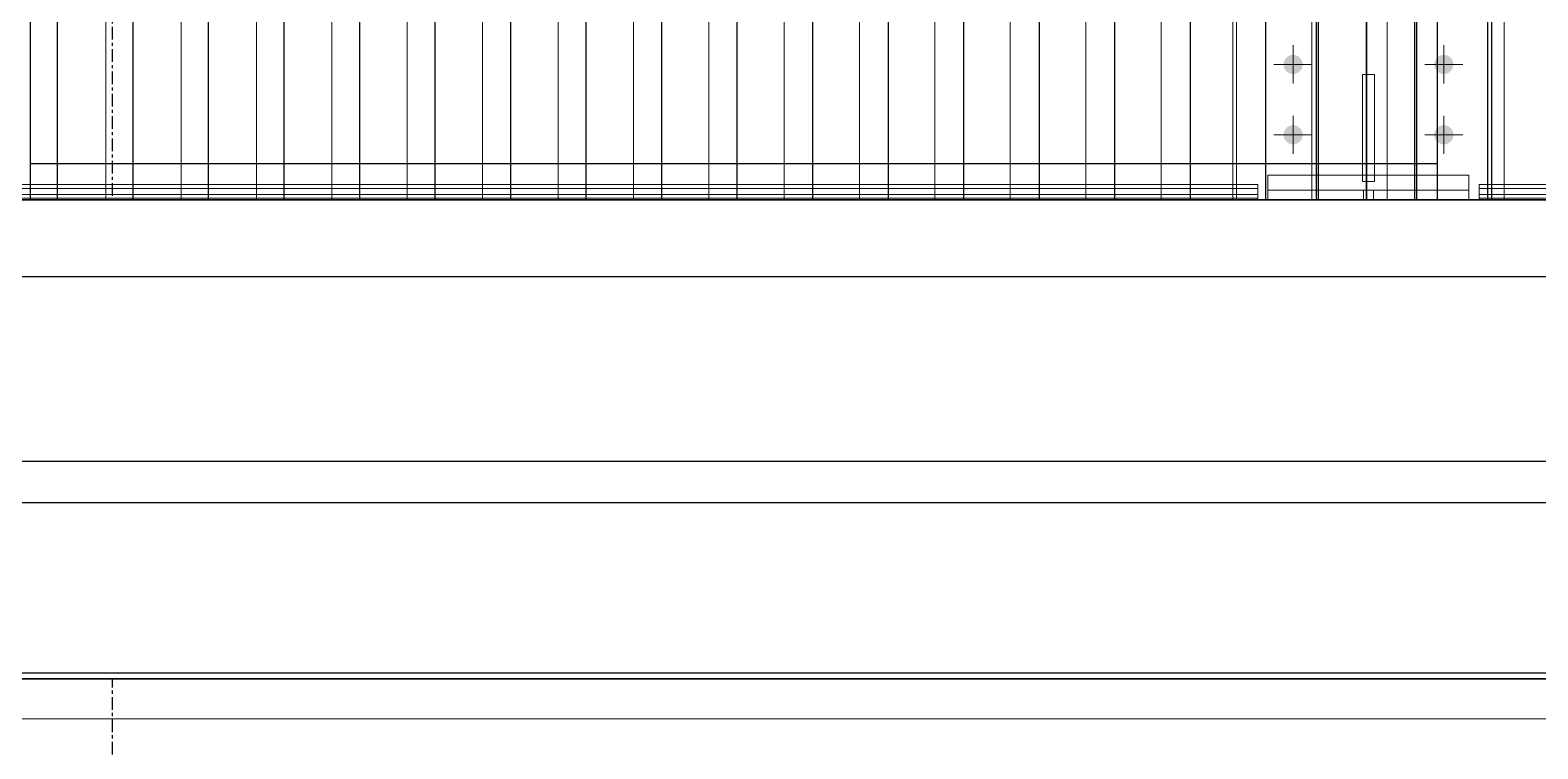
# Model space of a CAD drawing. Header units: millimetres. Extents: x 663313 to 1226001, y 1431724 to 1620898.
# Drawn here: x 804707 to 806207, y 1512975 to 1513690 of the extents above; entities that cross this region are included whole.
import ezdxf

# ---------------------------------------------------------------- set-up
doc = ezdxf.new("R2010")
doc.units = ezdxf.units.MM
doc.set_wipeout_variables(frame=1)
for name, pattern in [('Grid Line', [22.225, 12.7, -3.175, 3.175, -3.175]), ('XKITLINE00', [0]), ('XKITLINE02', [4, 2, -2])]:
    doc.linetypes.add(name, pattern=pattern)
doc.layers.add('000 - 0_HIDE_OBJ_FRAMING_DEF_SUB', color=7, linetype='Continuous', plot=False)
doc.layers.add('000 - CONCRETE_EX_BUILDING_MAIN_COLOR_1', color=7, linetype='Continuous')
doc.layers.add('A-canopy', color=7, linetype='Continuous')
doc.layers.add('A-GENM', color=7, linetype='Continuous', lineweight=9)
doc.layers.add('Part', color=7, linetype='Continuous', lineweight=0)

# ---------------------------------------------------------------- blocks, each defined once
blk = doc.blocks.new('cano')
at = {"layer": '000 - CONCRETE_EX_BUILDING_MAIN_COLOR_1'}
for points in [[(663608.9964, 1524720.7524), (663608.9966, 1524720.7534), (663608.9968, 1524720.7543), (663608.9971, 1524720.7551), (663608.9975, 1524720.756), (663608.998, 1524720.7568), (663608.9986, 1524720.7575), (663608.9992, 1524720.7582), (663608.9999, 1524720.7588), (663609.0006, 1524720.7594), (663609.0014, 1524720.7599), (663609.0023, 1524720.7603), (663609.0031, 1524720.7606), (663609.004, 1524720.7608), (663609.005, 1524720.761), (663609.0059, 1524720.761), (663609.0068, 1524720.761), (663609.0078, 1524720.7608), (663609.0087, 1524720.7606), (663609.0095, 1524720.7603), (663609.0104, 1524720.7599), (663609.0112, 1524720.7594), (663609.0119, 1524720.7588), (663609.0126, 1524720.7582), (663609.0132, 1524720.7575), (663609.0138, 1524720.7568), (663609.0143, 1524720.756), (663609.0147, 1524720.7551), (663609.015, 1524720.7543), (663609.0152, 1524720.7534), (663609.0154, 1524720.7524), (663609.0154, 1524720.7515), (663609.0154, 1524720.7506), (663609.0152, 1524720.7496), (663609.015, 1524720.7487), (663609.0147, 1524720.7479), (663609.0143, 1524720.747), (663609.0138, 1524720.7462), (663609.0132, 1524720.7455), (663609.0126, 1524720.7448), (663609.0119, 1524720.7442), (663609.0112, 1524720.7436), (663609.0104, 1524720.7431), (663609.0095, 1524720.7427), (663609.0087, 1524720.7424), (663609.0078, 1524720.7422), (663609.0068, 1524720.742), (663609.0059, 1524720.742), (663609.005, 1524720.742), (663609.004, 1524720.7422), (663609.0031, 1524720.7424), (663609.0023, 1524720.7427), (663609.0014, 1524720.7431), (663609.0006, 1524720.7436), (663608.9999, 1524720.7442), (663608.9992, 1524720.7448), (663608.9986, 1524720.7455), (663608.998, 1524720.7462), (663608.9975, 1524720.747), (663608.9971, 1524720.7479), (663608.9968, 1524720.7487), (663608.9966, 1524720.7496), (663608.9964, 1524720.7506), (663608.9964, 1524720.7515)], [(663609.1464, 1524720.7524), (663609.1466, 1524720.7534), (663609.1468, 1524720.7543), (663609.1471, 1524720.7551), (663609.1475, 1524720.756), (663609.148, 1524720.7568), (663609.1486, 1524720.7575), (663609.1492, 1524720.7582), (663609.1499, 1524720.7588), (663609.1506, 1524720.7594), (663609.1514, 1524720.7599), (663609.1523, 1524720.7603), (663609.1531, 1524720.7606), (663609.154, 1524720.7608), (663609.155, 1524720.761), (663609.1559, 1524720.761), (663609.1568, 1524720.761), (663609.1578, 1524720.7608), (663609.1587, 1524720.7606), (663609.1595, 1524720.7603), (663609.1604, 1524720.7599), (663609.1612, 1524720.7594), (663609.1619, 1524720.7588), (663609.1626, 1524720.7582), (663609.1632, 1524720.7575), (663609.1638, 1524720.7568), (663609.1643, 1524720.756), (663609.1647, 1524720.7551), (663609.165, 1524720.7543), (663609.1652, 1524720.7534), (663609.1654, 1524720.7524), (663609.1654, 1524720.7515), (663609.1654, 1524720.7506), (663609.1652, 1524720.7496), (663609.165, 1524720.7487), (663609.1647, 1524720.7479), (663609.1643, 1524720.747), (663609.1638, 1524720.7462), (663609.1632, 1524720.7455), (663609.1626, 1524720.7448), (663609.1619, 1524720.7442), (663609.1612, 1524720.7436), (663609.1604, 1524720.7431), (663609.1595, 1524720.7427), (663609.1587, 1524720.7424), (663609.1578, 1524720.7422), (663609.1568, 1524720.742), (663609.1559, 1524720.742), (663609.155, 1524720.742), (663609.154, 1524720.7422), (663609.1531, 1524720.7424), (663609.1523, 1524720.7427), (663609.1514, 1524720.7431), (663609.1506, 1524720.7436), (663609.1499, 1524720.7442), (663609.1492, 1524720.7448), (663609.1486, 1524720.7455), (663609.148, 1524720.7462), (663609.1475, 1524720.747), (663609.1471, 1524720.7479), (663609.1468, 1524720.7487), (663609.1466, 1524720.7496), (663609.1464, 1524720.7506), (663609.1464, 1524720.7515)], [(663608.9964, 1524720.6824), (663608.9966, 1524720.6834), (663608.9968, 1524720.6843), (663608.9971, 1524720.6851), (663608.9975, 1524720.686), (663608.998, 1524720.6868), (663608.9986, 1524720.6875), (663608.9992, 1524720.6882), (663608.9999, 1524720.6888), (663609.0006, 1524720.6894), (663609.0014, 1524720.6899), (663609.0023, 1524720.6903), (663609.0031, 1524720.6906), (663609.004, 1524720.6908), (663609.005, 1524720.691), (663609.0059, 1524720.691), (663609.0068, 1524720.691), (663609.0078, 1524720.6908), (663609.0087, 1524720.6906), (663609.0095, 1524720.6903), (663609.0104, 1524720.6899), (663609.0112, 1524720.6894), (663609.0119, 1524720.6888), (663609.0126, 1524720.6882), (663609.0132, 1524720.6875), (663609.0138, 1524720.6868), (663609.0143, 1524720.686), (663609.0147, 1524720.6851), (663609.015, 1524720.6843), (663609.0152, 1524720.6834), (663609.0154, 1524720.6824), (663609.0154, 1524720.6815), (663609.0154, 1524720.6806), (663609.0152, 1524720.6796), (663609.015, 1524720.6787), (663609.0147, 1524720.6779), (663609.0143, 1524720.677), (663609.0138, 1524720.6762), (663609.0132, 1524720.6755), (663609.0126, 1524720.6748), (663609.0119, 1524720.6742), (663609.0112, 1524720.6736), (663609.0104, 1524720.6731), (663609.0095, 1524720.6727), (663609.0087, 1524720.6724), (663609.0078, 1524720.6722), (663609.0068, 1524720.672), (663609.0059, 1524720.672), (663609.005, 1524720.672), (663609.004, 1524720.6722), (663609.0031, 1524720.6724), (663609.0023, 1524720.6727), (663609.0014, 1524720.6731), (663609.0006, 1524720.6736), (663608.9999, 1524720.6742), (663608.9992, 1524720.6748), (663608.9986, 1524720.6755), (663608.998, 1524720.6762), (663608.9975, 1524720.677), (663608.9971, 1524720.6779), (663608.9968, 1524720.6787), (663608.9966, 1524720.6796), (663608.9964, 1524720.6806), (663608.9964, 1524720.6815)], [(663609.1464, 1524720.6824), (663609.1466, 1524720.6834), (663609.1468, 1524720.6843), (663609.1471, 1524720.6851), (663609.1475, 1524720.686), (663609.148, 1524720.6868), (663609.1486, 1524720.6875), (663609.1492, 1524720.6882), (663609.1499, 1524720.6888), (663609.1506, 1524720.6894), (663609.1514, 1524720.6899), (663609.1523, 1524720.6903), (663609.1531, 1524720.6906), (663609.154, 1524720.6908), (663609.155, 1524720.691), (663609.1559, 1524720.691), (663609.1568, 1524720.691), (663609.1578, 1524720.6908), (663609.1587, 1524720.6906), (663609.1595, 1524720.6903), (663609.1604, 1524720.6899), (663609.1612, 1524720.6894), (663609.1619, 1524720.6888), (663609.1626, 1524720.6882), (663609.1632, 1524720.6875), (663609.1638, 1524720.6868), (663609.1643, 1524720.686), (663609.1647, 1524720.6851), (663609.165, 1524720.6843), (663609.1652, 1524720.6834), (663609.1654, 1524720.6824), (663609.1654, 1524720.6815), (663609.1654, 1524720.6806), (663609.1652, 1524720.6796), (663609.165, 1524720.6787), (663609.1647, 1524720.6779), (663609.1643, 1524720.677), (663609.1638, 1524720.6762), (663609.1632, 1524720.6755), (663609.1626, 1524720.6748), (663609.1619, 1524720.6742), (663609.1612, 1524720.6736), (663609.1604, 1524720.6731), (663609.1595, 1524720.6727), (663609.1587, 1524720.6724), (663609.1578, 1524720.6722), (663609.1568, 1524720.672), (663609.1559, 1524720.672), (663609.155, 1524720.672), (663609.154, 1524720.6722), (663609.1531, 1524720.6724), (663609.1523, 1524720.6727), (663609.1514, 1524720.6731), (663609.1506, 1524720.6736), (663609.1499, 1524720.6742), (663609.1492, 1524720.6748), (663609.1486, 1524720.6755), (663609.148, 1524720.6762), (663609.1475, 1524720.677), (663609.1471, 1524720.6779), (663609.1468, 1524720.6787), (663609.1466, 1524720.6796), (663609.1464, 1524720.6806), (663609.1464, 1524720.6815)], [(663609.0316, 1524720.5752), (663609.0324, 1524720.5751), (663609.0331, 1524720.5749), (663609.0338, 1524720.5747), (663609.0344, 1524720.5744), (663609.0351, 1524720.574), (663609.0357, 1524720.5736), (663609.0362, 1524720.5731), (663609.0367, 1524720.5725), (663609.0371, 1524720.5719), (663609.0375, 1524720.5713), (663609.0378, 1524720.5706), (663609.0381, 1524720.5699), (663609.0383, 1524720.5692), (663609.0384, 1524720.5685), (663609.0384, 1524720.5678), (663609.0384, 1524720.567), (663609.0383, 1524720.5663), (663609.0381, 1524720.5656), (663609.0378, 1524720.5649), (663609.0375, 1524720.5642), (663609.0371, 1524720.5636), (663609.0367, 1524720.563), (663609.0362, 1524720.5625), (663609.0357, 1524720.562), (663609.0351, 1524720.5615), (663609.0344, 1524720.5612), (663609.0338, 1524720.5608), (663609.0331, 1524720.5606), (663609.0324, 1524720.5604), (663609.0316, 1524720.5603), (663609.0309, 1524720.5603), (663609.0302, 1524720.5603), (663609.0294, 1524720.5604), (663609.0287, 1524720.5606), (663609.028, 1524720.5608), (663609.0274, 1524720.5612), (663609.0267, 1524720.5615), (663609.0261, 1524720.562), (663609.0256, 1524720.5625), (663609.0251, 1524720.563), (663609.0247, 1524720.5636), (663609.0243, 1524720.5642), (663609.024, 1524720.5649), (663609.0237, 1524720.5656), (663609.0235, 1524720.5663), (663609.0234, 1524720.567), (663609.0234, 1524720.5678), (663609.0234, 1524720.5685), (663609.0235, 1524720.5692), (663609.0237, 1524720.5699), (663609.024, 1524720.5706), (663609.0243, 1524720.5713), (663609.0247, 1524720.5719), (663609.0251, 1524720.5725), (663609.0256, 1524720.5731), (663609.0261, 1524720.5736), (663609.0267, 1524720.574), (663609.0274, 1524720.5744), (663609.028, 1524720.5747), (663609.0287, 1524720.5749), (663609.0294, 1524720.5751), (663609.0302, 1524720.5752), (663609.0309, 1524720.5753)], [(663609.1316, 1524720.5752), (663609.1324, 1524720.5751), (663609.1331, 1524720.5749), (663609.1338, 1524720.5747), (663609.1344, 1524720.5744), (663609.1351, 1524720.574), (663609.1357, 1524720.5736), (663609.1362, 1524720.5731), (663609.1367, 1524720.5725), (663609.1371, 1524720.5719), (663609.1375, 1524720.5713), (663609.1378, 1524720.5706), (663609.1381, 1524720.5699), (663609.1383, 1524720.5692), (663609.1384, 1524720.5685), (663609.1384, 1524720.5678), (663609.1384, 1524720.567), (663609.1383, 1524720.5663), (663609.1381, 1524720.5656), (663609.1378, 1524720.5649), (663609.1375, 1524720.5642), (663609.1371, 1524720.5636), (663609.1367, 1524720.563), (663609.1362, 1524720.5625), (663609.1357, 1524720.562), (663609.1351, 1524720.5615), (663609.1344, 1524720.5612), (663609.1338, 1524720.5608), (663609.1331, 1524720.5606), (663609.1324, 1524720.5604), (663609.1316, 1524720.5603), (663609.1309, 1524720.5603), (663609.1302, 1524720.5603), (663609.1294, 1524720.5604), (663609.1287, 1524720.5606), (663609.128, 1524720.5608), (663609.1274, 1524720.5612), (663609.1267, 1524720.5615), (663609.1261, 1524720.562), (663609.1256, 1524720.5625), (663609.1251, 1524720.563), (663609.1247, 1524720.5636), (663609.1243, 1524720.5642), (663609.124, 1524720.5649), (663609.1237, 1524720.5656), (663609.1235, 1524720.5663), (663609.1234, 1524720.567), (663609.1234, 1524720.5678), (663609.1234, 1524720.5685), (663609.1235, 1524720.5692), (663609.1237, 1524720.5699), (663609.124, 1524720.5706), (663609.1243, 1524720.5713), (663609.1247, 1524720.5719), (663609.1251, 1524720.5725), (663609.1256, 1524720.5731), (663609.1261, 1524720.5736), (663609.1267, 1524720.574), (663609.1274, 1524720.5744), (663609.128, 1524720.5747), (663609.1287, 1524720.5749), (663609.1294, 1524720.5751), (663609.1302, 1524720.5752), (663609.1309, 1524720.5753)], [(663609.0316, 1524720.5253), (663609.0324, 1524720.5252), (663609.0331, 1524720.525), (663609.0338, 1524720.5247), (663609.0344, 1524720.5244), (663609.0351, 1524720.5241), (663609.0357, 1524720.5236), (663609.0362, 1524720.5231), (663609.0367, 1524720.5226), (663609.0371, 1524720.522), (663609.0375, 1524720.5214), (663609.0378, 1524720.5207), (663609.0381, 1524720.52), (663609.0383, 1524720.5193), (663609.0384, 1524720.5186), (663609.0384, 1524720.5178), (663609.0384, 1524720.5171), (663609.0383, 1524720.5164), (663609.0381, 1524720.5157), (663609.0378, 1524720.515), (663609.0375, 1524720.5143), (663609.0371, 1524720.5137), (663609.0367, 1524720.5131), (663609.0362, 1524720.5125), (663609.0357, 1524720.512), (663609.0351, 1524720.5116), (663609.0344, 1524720.5112), (663609.0338, 1524720.5109), (663609.0331, 1524720.5107), (663609.0324, 1524720.5105), (663609.0316, 1524720.5104), (663609.0309, 1524720.5103), (663609.0302, 1524720.5104), (663609.0294, 1524720.5105), (663609.0287, 1524720.5107), (663609.028, 1524720.5109), (663609.0274, 1524720.5112), (663609.0267, 1524720.5116), (663609.0261, 1524720.512), (663609.0256, 1524720.5125), (663609.0251, 1524720.5131), (663609.0247, 1524720.5137), (663609.0243, 1524720.5143), (663609.024, 1524720.515), (663609.0237, 1524720.5157), (663609.0235, 1524720.5164), (663609.0234, 1524720.5171), (663609.0234, 1524720.5178), (663609.0234, 1524720.5186), (663609.0235, 1524720.5193), (663609.0237, 1524720.52), (663609.024, 1524720.5207), (663609.0243, 1524720.5214), (663609.0247, 1524720.522), (663609.0251, 1524720.5226), (663609.0256, 1524720.5231), (663609.0261, 1524720.5236), (663609.0267, 1524720.5241), (663609.0274, 1524720.5244), (663609.028, 1524720.5247), (663609.0287, 1524720.525), (663609.0294, 1524720.5252), (663609.0302, 1524720.5253), (663609.0309, 1524720.5253)], [(663609.1316, 1524720.5253), (663609.1324, 1524720.5252), (663609.1331, 1524720.525), (663609.1338, 1524720.5247), (663609.1344, 1524720.5244), (663609.1351, 1524720.5241), (663609.1357, 1524720.5236), (663609.1362, 1524720.5231), (663609.1367, 1524720.5226), (663609.1371, 1524720.522), (663609.1375, 1524720.5214), (663609.1378, 1524720.5207), (663609.1381, 1524720.52), (663609.1383, 1524720.5193), (663609.1384, 1524720.5186), (663609.1384, 1524720.5178), (663609.1384, 1524720.5171), (663609.1383, 1524720.5164), (663609.1381, 1524720.5157), (663609.1378, 1524720.515), (663609.1375, 1524720.5143), (663609.1371, 1524720.5137), (663609.1367, 1524720.5131), (663609.1362, 1524720.5125), (663609.1357, 1524720.512), (663609.1351, 1524720.5116), (663609.1344, 1524720.5112), (663609.1338, 1524720.5109), (663609.1331, 1524720.5107), (663609.1324, 1524720.5105), (663609.1316, 1524720.5104), (663609.1309, 1524720.5103), (663609.1302, 1524720.5104), (663609.1294, 1524720.5105), (663609.1287, 1524720.5107), (663609.128, 1524720.5109), (663609.1274, 1524720.5112), (663609.1267, 1524720.5116), (663609.1261, 1524720.512), (663609.1256, 1524720.5125), (663609.1251, 1524720.5131), (663609.1247, 1524720.5137), (663609.1243, 1524720.5143), (663609.124, 1524720.515), (663609.1237, 1524720.5157), (663609.1235, 1524720.5164), (663609.1234, 1524720.5171), (663609.1234, 1524720.5178), (663609.1234, 1524720.5186), (663609.1235, 1524720.5193), (663609.1237, 1524720.52), (663609.124, 1524720.5207), (663609.1243, 1524720.5214), (663609.1247, 1524720.522), (663609.1251, 1524720.5226), (663609.1256, 1524720.5231), (663609.1261, 1524720.5236), (663609.1267, 1524720.5241), (663609.1274, 1524720.5244), (663609.128, 1524720.5247), (663609.1287, 1524720.525), (663609.1294, 1524720.5252), (663609.1302, 1524720.5253), (663609.1309, 1524720.5253)]]:
    blk.add_hatch(color=7, dxfattribs=at).paths.add_polyline_path(points, flags=17)
at = {"layer": '000 - CONCRETE_EX_BUILDING_MAIN_COLOR_1', "color": 7, "linetype": 'XKITLINE02', "lineweight": 0}
for p, q in [((663608.9459, 1524720.5315), (663608.9459, 1524720.8015)), ((663608.9459, 1524720.5315), (663608.9459, 1524720.8015)), ((663608.9459, 1524720.2515), (663608.9459, 1524720.8015)), ((663609.2159, 1524720.8015), (663609.2159, 1524720.5315)), ((663609.2159, 1524720.5315), (663609.2159, 1524720.8015)), ((663609.2159, 1524720.8015), (663609.2159, 1524720.2515)), ((663609.0749, 1524720.7415), (663609.0749, 1524720.7415)), ((663609.0749, 1524720.7415), (663609.0749, 1524720.6415)), ((663609.0869, 1524720.6415), (663609.0869, 1524720.7415)), ((663608.9809, 1524720.6265), (663608.9809, 1524720.6415)), ((663609.0749, 1524720.6415), (663609.0869, 1524720.6415)), ((663609.0869, 1524720.6415), (663609.0749, 1524720.6415)), ((663609.0749, 1524720.6415), (663609.0749, 1524720.6351)), ((663609.0869, 1524720.6351), (663609.0869, 1524720.6415)), ((663609.1809, 1524720.6415), (663609.1809, 1524720.6265)), ((663608.9459, 1524720.6321), (663608.9459, 1524720.4784)), ((663608.9709, 1524720.6321), (663608.9709, 1524720.6221)), ((663608.9809, 1524720.6265), (663608.9809, 1524720.5756)), ((663609.1809, 1524720.6265), (663608.9809, 1524720.6265)), ((663609.0759, 1524720.6265), (663609.0759, 1524720.2807)), ((663609.0859, 1524720.6265), (663609.0759, 1524720.6265)), ((663609.0759, 1524720.6265), (663609.0759, 1524720.5756)), ((663609.0859, 1524720.2807), (663609.0859, 1524720.6265)), ((663609.0859, 1524720.6265), (663609.0859, 1524720.5756)), ((663609.1809, 1524720.6265), (663609.1809, 1524720.5756)), ((663609.1909, 1524720.6221), (663609.1909, 1524720.6321)), ((663609.2159, 1524720.6321), (663609.2159, 1524720.4784)), ((663608.9709, 1524720.6221), (663607.6909, 1524720.6221)), ((663608.9709, 1524720.6185), (663607.6909, 1524720.6185)), ((663608.9709, 1524720.6221), (663608.9709, 1524720.6185)), ((663610.4709, 1524720.6221), (663609.1909, 1524720.6221)), ((663609.1909, 1524720.6185), (663609.1909, 1524720.6221)), ((663610.4709, 1524720.6185), (663609.1909, 1524720.6185)), ((663608.9809, 1524720.6035), (663609.0609, 1524720.6035)), ((663608.9809, 1524720.6032), (663609.0609, 1524720.6032)), ((663609.0759, 1524720.6032), (663609.0009, 1524720.6032)), ((663609.0009, 1524720.6032), (663609.0009, 1524720.6027)), ((663609.0009, 1524720.6032), (663609.0009, 1524720.5756)), ((663609.0009, 1524720.6027), (663609.0669, 1524720.6027)), ((663609.0609, 1524720.6035), (663609.0609, 1524720.4829)), ((663609.0669, 1524720.6027), (663609.0669, 1524720.5993)), ((663609.0669, 1524720.6027), (663609.0669, 1524720.4829)), ((663609.0669, 1524720.5993), (663609.0759, 1524720.5993)), ((663609.0669, 1524720.5993), (663609.0669, 1524720.5756)), ((663609.0759, 1524720.5993), (663609.0759, 1524720.6032)), ((663609.0759, 1524720.6032), (663609.0759, 1524720.4833)), ((663609.0759, 1524720.5993), (663609.0759, 1524720.4794)), ((663609.0859, 1524720.4833), (663609.0859, 1524720.6032)), ((663609.1609, 1524720.6032), (663609.0859, 1524720.6032)), ((663609.0859, 1524720.5993), (663609.0859, 1524720.6032)), ((663609.0859, 1524720.4794), (663609.0859, 1524720.5993)), ((663609.0859, 1524720.5993), (663609.0949, 1524720.5993)), ((663609.0949, 1524720.4829), (663609.0949, 1524720.6027)), ((663609.0949, 1524720.6027), (663609.1609, 1524720.6027)), ((663609.0949, 1524720.5993), (663609.0949, 1524720.6027)), ((663609.0949, 1524720.5993), (663609.0949, 1524720.5756)), ((663609.1009, 1524720.4829), (663609.1009, 1524720.6035)), ((663609.1009, 1524720.6035), (663609.1809, 1524720.6035)), ((663609.1009, 1524720.6032), (663609.1809, 1524720.6032)), ((663609.1609, 1524720.5756), (663609.1609, 1524720.6032)), ((663609.2159, 1524720.5315), (663608.9459, 1524720.5315)), ((663609.0609, 1524720.4923), (663607.6009, 1524720.4923)), ((663609.0609, 1524720.4887), (663607.6009, 1524720.4887)), ((663609.0609, 1524720.4823), (663609.0609, 1524720.4923)), ((663609.0609, 1524720.4923), (663609.0609, 1524720.4887)), ((663609.1009, 1524720.4887), (663609.1009, 1524720.4923)), ((663609.1009, 1524720.4923), (663609.1009, 1524720.4823)), ((663610.5609, 1524720.4923), (663609.1009, 1524720.4923)), ((663610.5609, 1524720.4887), (663609.1009, 1524720.4887)), ((663607.6009, 1524720.4823), (663609.0609, 1524720.4823)), ((663609.0009, 1524720.4833), (663609.0759, 1524720.4833)), ((663609.0609, 1524720.4823), (663609.0609, 1524720.4784)), ((663609.0669, 1524720.4794), (663609.0669, 1524720.4829)), ((663609.0759, 1524720.4794), (663609.0759, 1524720.4833)), ((663609.0859, 1524720.4833), (663609.1609, 1524720.4833)), ((663609.0859, 1524720.4794), (663609.0859, 1524720.4833)), ((663609.0949, 1524720.4829), (663609.0949, 1524720.4794)), ((663609.1009, 1524720.4823), (663609.1009, 1524720.4784)), ((663609.1009, 1524720.4823), (663610.5609, 1524720.4823)), ((663609.1609, 1524720.4833), (663609.1609, 1524720.4829)), ((663608.9809, 1524720.2707), (663608.9809, 1524720.2807)), ((663609.1809, 1524720.2707), (663609.1809, 1524720.2807)), ((663608.9809, 1524720.2707), (663608.9809, 1524720.2707))]:
    blk.add_line(p, q, dxfattribs=at)
at = {"layer": '000 - CONCRETE_EX_BUILDING_MAIN_COLOR_1', "color": 7, "linetype": 'XKITLINE00', "lineweight": 0}
for p, q in [((663608.9459, 1524720.8015), (663608.9459, 1524720.6321)), ((663609.2159, 1524720.8015), (663609.2159, 1524720.6321)), ((663609.0059, 1524720.7325), (663609.0059, 1524720.7705)), ((663609.1559, 1524720.7325), (663609.1559, 1524720.7705)), ((663608.9869, 1524720.7515), (663609.0249, 1524720.7515)), ((663609.1369, 1524720.7515), (663609.1749, 1524720.7515)), ((663609.0749, 1524720.6351), (663609.0749, 1524720.7415)), ((663609.0869, 1524720.7415), (663609.0749, 1524720.7415)), ((663609.0869, 1524720.7415), (663609.0869, 1524720.6351)), ((663609.0869, 1524720.7415), (663609.0869, 1524720.7415)), ((663609.0059, 1524720.6625), (663609.0059, 1524720.7005)), ((663609.1559, 1524720.6625), (663609.1559, 1524720.7005)), ((663608.9869, 1524720.6815), (663609.0249, 1524720.6815)), ((663609.1369, 1524720.6815), (663609.1749, 1524720.6815)), ((663608.9809, 1524720.6415), (663609.0749, 1524720.6415)), ((663608.9809, 1524720.6415), (663608.9809, 1524720.5906)), ((663609.0869, 1524720.6415), (663609.1809, 1524720.6415)), ((663609.1809, 1524720.6415), (663609.1809, 1524720.5906)), ((663608.9709, 1524720.6321), (663607.6909, 1524720.6321)), ((663608.9709, 1524720.6282), (663607.6909, 1524720.6282)), ((663608.9709, 1524720.6282), (663608.9709, 1524720.6321)), ((663608.9709, 1524720.6032), (663608.9709, 1524720.6282)), ((663609.0869, 1524720.6351), (663609.0749, 1524720.6351)), ((663610.4709, 1524720.6321), (663609.1909, 1524720.6321)), ((663609.1909, 1524720.6321), (663609.1909, 1524720.6282)), ((663610.4709, 1524720.6282), (663609.1909, 1524720.6282)), ((663609.1909, 1524720.6282), (663609.1909, 1524720.6032)), ((663608.9709, 1524720.6035), (663608.9809, 1524720.6035)), ((663608.9709, 1524720.6032), (663608.9809, 1524720.6032)), ((663609.0059, 1524720.6005), (663609.0059, 1524720.5878)), ((663609.1559, 1524720.6005), (663609.1559, 1524720.5878)), ((663609.1809, 1524720.6035), (663609.1909, 1524720.6035)), ((663609.1809, 1524720.6032), (663609.1909, 1524720.6032)), ((663608.9809, 1524720.5756), (663608.9809, 1524720.5906)), ((663608.9809, 1524720.5906), (663609.1809, 1524720.5906)), ((663608.9869, 1524720.5815), (663608.9996, 1524720.5815)), ((663609.0249, 1524720.5815), (663609.0122, 1524720.5815)), ((663609.0281, 1524720.5756), (663609.0131, 1524720.5906)), ((663609.0753, 1524720.5756), (663609.0603, 1524720.5906)), ((663609.1225, 1524720.5756), (663609.1075, 1524720.5906)), ((663609.1369, 1524720.5815), (663609.1496, 1524720.5815)), ((663609.1697, 1524720.5756), (663609.1547, 1524720.5906)), ((663609.1749, 1524720.5815), (663609.1622, 1524720.5815)), ((663609.1809, 1524720.5906), (663609.1809, 1524720.5756)), ((663609.1809, 1524720.5756), (663608.9809, 1524720.5756)), ((663609.0009, 1524720.5756), (663609.0009, 1524720.4829)), ((663609.0059, 1524720.5625), (663609.0059, 1524720.5752)), ((663609.0309, 1524720.5674), (663609.0309, 1524720.5698)), ((663609.0669, 1524720.5756), (663609.0669, 1524720.4794)), ((663609.0759, 1524720.2807), (663609.0759, 1524720.5756)), ((663609.0759, 1524720.5756), (663609.0859, 1524720.5756)), ((663609.0759, 1524720.5636), (663609.0859, 1524720.5736)), ((663609.0859, 1524720.5756), (663609.0859, 1524720.2807)), ((663609.0949, 1524720.5756), (663609.0949, 1524720.4794)), ((663609.1309, 1524720.5674), (663609.1309, 1524720.5698)), ((663609.1559, 1524720.5625), (663609.1559, 1524720.5752)), ((663609.1609, 1524720.5756), (663609.1609, 1524720.4829)), ((663609.0759, 1524720.5321), (663609.0859, 1524720.5421)), ((663609.0309, 1524720.5174), (663609.0309, 1524720.5199)), ((663609.1309, 1524720.5174), (663609.1309, 1524720.5199)), ((663609.0759, 1524720.5007), (663609.0859, 1524720.5107)), ((663607.6009, 1524720.4784), (663609.0609, 1524720.4784)), ((663608.9459, 1524720.4784), (663608.9459, 1524720.2515)), ((663609.0669, 1524720.4829), (663609.0009, 1524720.4829)), ((663609.0609, 1524720.4829), (663609.0609, 1524720.4784)), ((663609.0759, 1524720.4794), (663609.0669, 1524720.4794)), ((663609.0759, 1524720.4693), (663609.0859, 1524720.4793)), ((663609.0949, 1524720.4794), (663609.0859, 1524720.4794)), ((663609.1609, 1524720.4829), (663609.0949, 1524720.4829)), ((663609.1009, 1524720.4784), (663609.1009, 1524720.4829)), ((663609.1009, 1524720.4784), (663610.5609, 1524720.4784)), ((663609.2159, 1524720.4784), (663609.2159, 1524720.2515)), ((663609.0759, 1524720.4378), (663609.0859, 1524720.4478)), ((663609.0759, 1524720.4064), (663609.0859, 1524720.4164)), ((663609.0759, 1524720.375), (663609.0859, 1524720.385)), ((663609.0759, 1524720.3435), (663609.0859, 1524720.3535)), ((663609.0759, 1524720.3121), (663609.0859, 1524720.3221)), ((663608.9809, 1524720.2707), (663608.9809, 1524720.2807)), ((663608.9809, 1524720.2807), (663608.9809, 1524720.2807)), ((663608.9809, 1524720.2807), (663609.1809, 1524720.2807)), ((663609.0123, 1524720.2707), (663609.0023, 1524720.2807)), ((663609.0438, 1524720.2707), (663609.0338, 1524720.2807)), ((663609.0752, 1524720.2707), (663609.0652, 1524720.2807)), ((663609.0759, 1524720.2807), (663609.0859, 1524720.2907)), ((663609.0759, 1524720.2807), (663609.0859, 1524720.2807)), ((663609.0859, 1524720.2807), (663609.0859, 1524720.2807)), ((663609.1066, 1524720.2707), (663609.0966, 1524720.2807)), ((663609.1381, 1524720.2707), (663609.1281, 1524720.2807)), ((663609.1695, 1524720.2707), (663609.1595, 1524720.2807)), ((663609.1809, 1524720.2807), (663609.1809, 1524720.2807)), ((663609.1809, 1524720.2807), (663609.1809, 1524720.2707)), ((663608.9809, 1524720.2707), (663608.9809, 1524720.2707)), ((663608.9809, 1524720.2707), (663609.1809, 1524720.2707)), ((663609.1809, 1524720.2707), (663609.1809, 1524720.2707)), ((663608.9459, 1524720.2515), (663608.9459, 1524720.2515)), ((663609.2159, 1524720.2515), (663608.9459, 1524720.2515)), ((663609.2159, 1524720.2515), (663609.2159, 1524720.2515))]:
    blk.add_line(p, q, dxfattribs=at)
blk = doc.blocks.new('GM_Louver Grill Vertical Z1 - Z Profile-V42-ENT 4 ELE-1 sheet')
at = {"layer": 'A-GENM', "color": 7}
blk.add_line((1800304.2, 105898.4), (1800304.2, 110050), dxfattribs=at)
blk = doc.blocks.new('2')
at = {"color": 7}
for p, q in [((1802029.2, 110050), (1802029.2, 105902.3)), ((1803429.2, 105902.3), (1803429.2, 110050)), ((1802029.2, 105952.3), (1803429.2, 105952.3))]:
    blk.add_line(p, q, dxfattribs=at)
for points in [[(1803479.2, 110050), (1801979.2, 110050), (1801979.2, 105902.3), (1803479.2, 105902.3)], [(1803479.2, 110050), (1804979.2, 110050), (1804979.2, 105902.3), (1803479.2, 105902.3)]]:
    blk.add_lwpolyline(points, close=True, dxfattribs=at)
at = {"layer": 'A-GENM', "color": 7}
for p in [(1800, 0), (1875, 0), (1950, 0), (2025, 0), (2100, 0), (2175, 0), (2250, 0), (2325, 0), (2400, 0), (2475, 0), (2550, 0), (2625, 0), (2700, 0), (2775, 0), (2850, 0), (2925, 0), (3000, 0), (3075, 0)]:
    blk.add_blockref('GM_Louver Grill Vertical Z1 - Z Profile-V42-ENT 4 ELE-1 sheet', p, dxfattribs=at)
blk = doc.blocks.new('W-1-PP18-ST_ENT4_REV00_20260602-144432_ELEVATION_1_ST')
at = {"layer": '000 - 0_HIDE_OBJ_FRAMING_DEF_SUB', "color": 7, "linetype": 'Grid Line'}
blk.add_line((4932, 104919.8892), (4932, 110781.006), dxfattribs=at)
at = {"layer": 'Part', "color": 7, "linetype": 'XKITLINE00', "lineweight": 0}
blk.add_lwpolyline([(7805, 106350), (1759.9995, 106350), (1759.9995, 105400), (7805, 105400)], dxfattribs=at)
at = {"color": 7}
blk.add_blockref('2', (-1797178.8102, 0), dxfattribs=at)
at = {"layer": '000 - CONCRETE_EX_BUILDING_MAIN_COLOR_1', "color": 7, "xscale": 1000, "yscale": 1000, "zscale": 1000}
blk.add_blockref('cano', (-663602899.2015, -1524614700.683), dxfattribs=at)
blk = doc.blocks.new('DPA_CP_Entrance Louver Grill Vertical Z1 - Louver Grill Vertical Z-24759785-ENT 4 ELE-1 sheet')
at = {"layer": '000 - 0_HIDE_OBJ_FRAMING_DEF_SUB', "color": 7}
for p, q in [((1803308.6, 108340), (1803308.6, 105869)), ((1803310.6, 108340), (1803310.6, 105869)), ((1803358.6, 108340), (1803358.6, 105872.8))]:
    blk.add_line(p, q, dxfattribs=at)
blk = doc.blocks.new('GM_Louver Grill Vertical Z1 - Z Profile-24759718-ENT 4 ELE-1 sheet')
at = {"layer": '000 - 0_HIDE_OBJ_FRAMING_DEF_SUB', "color": 7}
blk.add_line((1800108.1, 105869), (1800108.1, 108340), dxfattribs=at)
blk = doc.blocks.new('DPA_CP_Entrance Louver Grill Vertical Z1 - Louver Grill Vertical Z-24759851-ENT 4 ELE-1 sheet')
at = {"layer": '000 - 0_HIDE_OBJ_FRAMING_DEF_SUB', "color": 7}
for p, q in [((1803358.6, 105872.8), (1803358.6, 108340)), ((1803406.6, 105869), (1803406.6, 108340)), ((1803408.6, 105869), (1803408.6, 108340))]:
    blk.add_line(p, q, dxfattribs=at)
blk = doc.blocks.new('W-1-PP18-ST_ENT4_REV00_20260602-144452_ELEVATION_1_EX')
at = {"layer": '000 - 0_HIDE_OBJ_FRAMING_DEF_SUB'}
h = blk.add_hatch(dxfattribs=at)
h.set_pattern_fill('FP_5', style=0, pattern_type=2)
h.set_pattern_definition([(90, (-1798322.8, 99142.2), (-1500, 9e-14), [])])
h.paths.add_polyline_path([(1750.4219, 105690), (13300.2815, 105690), (13300.2815, 105750), (7401.0606, 105750), (7401.0606, 105872.9548), (6229.7593, 105872.8458), (6229.7593, 105869.02), (6227.7593, 105869.02), (6227.7593, 105872.8458), (6131.7593, 105872.8458), (6131.7593, 105869.02), (6129.7593, 105869.02), (6129.7593, 105872.9542), (4727.2392, 105872.8458), (4727.2392, 105869.02), (4725.2392, 105869.02), (4725.2392, 105872.8458), (4629.2392, 105872.8458), (4629.2392, 105869.02), (4627.2392, 105869.02), (4627.2392, 105872.9535), (3229.7593, 105872.8458), (3229.7593, 105869.02), (3227.7593, 105869.02), (3227.7593, 105872.8458), (3131.7593, 105872.8458), (3131.7593, 105869.02), (3129.7593, 105869.02), (3129.7593, 105872.9528), (1750.4219, 105872.9522), (1750.4219, 105707.7624)])
at = {"layer": '000 - 0_HIDE_OBJ_FRAMING_DEF_SUB', "color": 7}
for p, q in [((6129.7593, 105872.9542), (4727.2392, 105872.9536)), ((7401.0606, 105872.9548), (6229.7593, 105872.9543))]:
    blk.add_line(p, q, dxfattribs=at)
for name, p in [('DPA_CP_Entrance Louver Grill Vertical Z1 - Louver Grill Vertical Z-24759785-ENT 4 ELE-1 sheet', (-1797178.8102, 0)), ('GM_Louver Grill Vertical Z1 - Z Profile-24759718-ENT 4 ELE-1 sheet', (-1795230.6076, 0)), ('GM_Louver Grill Vertical Z1 - Z Profile-24759718-ENT 4 ELE-1 sheet', (-1795155.4676, 0)), ('GM_Louver Grill Vertical Z1 - Z Profile-24759718-ENT 4 ELE-1 sheet', (-1795080.3276, 0)), ('GM_Louver Grill Vertical Z1 - Z Profile-24759718-ENT 4 ELE-1 sheet', (-1795005.1876, 0)), ('GM_Louver Grill Vertical Z1 - Z Profile-24759718-ENT 4 ELE-1 sheet', (-1794930.0476, 0)), ('GM_Louver Grill Vertical Z1 - Z Profile-24759718-ENT 4 ELE-1 sheet', (-1794854.9076, 0)), ('GM_Louver Grill Vertical Z1 - Z Profile-24759718-ENT 4 ELE-1 sheet', (-1794779.7676, 0)), ('GM_Louver Grill Vertical Z1 - Z Profile-24759718-ENT 4 ELE-1 sheet', (-1794704.6276, 0)), ('GM_Louver Grill Vertical Z1 - Z Profile-24759718-ENT 4 ELE-1 sheet', (-1794629.4876, 0)), ('GM_Louver Grill Vertical Z1 - Z Profile-24759718-ENT 4 ELE-1 sheet', (-1794554.3476, 0)), ('GM_Louver Grill Vertical Z1 - Z Profile-24759718-ENT 4 ELE-1 sheet', (-1794479.2075, 0)), ('GM_Louver Grill Vertical Z1 - Z Profile-24759718-ENT 4 ELE-1 sheet', (-1794404.0675, 0)), ('GM_Louver Grill Vertical Z1 - Z Profile-24759718-ENT 4 ELE-1 sheet', (-1794328.9275, 0)), ('GM_Louver Grill Vertical Z1 - Z Profile-24759718-ENT 4 ELE-1 sheet', (-1794253.7875, 0)), ('GM_Louver Grill Vertical Z1 - Z Profile-24759718-ENT 4 ELE-1 sheet', (-1794178.6475, 0)), ('GM_Louver Grill Vertical Z1 - Z Profile-24759718-ENT 4 ELE-1 sheet', (-1794103.5075, 0)), ('GM_Louver Grill Vertical Z1 - Z Profile-24759718-ENT 4 ELE-1 sheet', (-1794028.3675, 0)), ('DPA_CP_Entrance Louver Grill Vertical Z1 - Louver Grill Vertical Z-24759851-ENT 4 ELE-1 sheet', (-1797178.8102, 0)), ('GM_Louver Grill Vertical Z1 - Z Profile-24759718-ENT 4 ELE-1 sheet', (-1793878.3675, 0)), ('GM_Louver Grill Vertical Z1 - Z Profile-24759718-ENT 4 ELE-1 sheet', (-1793803.6149, 0))]:
    blk.add_blockref(name, p, dxfattribs=at)
blk = doc.blocks.new('*U4593')
at = {"color": 7}
blk.add_wipeout([(0, -476.3), (-6640.4, -476.3), (-6640.4, -470.3), (-6590.4, -470.3), (-6590.4, -301.3), (-6840.4, -301.3), (-6840.4, -276.3), (-6415.1, -259.9), (-6415.1, -76.3), (-5996.2, -76.3), (-5996.2, 0), (0, 0)], dxfattribs=at).dxf.layer = 'A-canopy'
at = {"layer": 'A-canopy', "color": 7}
for p, q in [((-5996.2, -76.3), (0, -76.3)), ((-6415.1, -259.9), (0, -259.9)), ((0, -301.3), (-6590.4, -301.3)), ((-6590.4, -470.3), (0, -470.3))]:
    blk.add_line(p, q, dxfattribs=at)
for points in [[(0, 0), (-5996.2, 0), (-5996.2, -76.3), (-6415.1, -76.3), (-6415.1, -259.9), (-6840.4, -276.3), (-6840.4, -301.3), (-6590.4, -301.3), (-6590.4, -470.3), (-6640.4, -470.3), (-6640.4, -476.3), (0, -476.3)], [(0, -476.3), (-6640.4, -476.3), (-6640.4, -470.3), (-6590.4, -470.3), (-6590.4, -301.3), (-6840.4, -301.3), (-6840.4, -276.3), (-6415.1, -259.9), (-6415.1, -76.3), (-5996.2, -76.3), (-5996.2, 0), (0, 0)]]:
    blk.add_lwpolyline(points, dxfattribs=at)

msp = doc.modelspace()

# ---------------------------------------------------------------- block references
at = {"color": 7}
msp.add_blockref('W-1-PP18-ST_ENT4_REV00_20260602-144432_ELEVATION_1_ST', (799856.9923, 1407605.0011), dxfattribs=at)

# ---------------------------------------------------------------- next in the draw order: block references
msp.add_blockref('W-1-PP18-ST_ENT4_REV00_20260602-144452_ELEVATION_1_EX', (799856.9923, 1407605.0011), dxfattribs=at)

# ---------------------------------------------------------------- next in the draw order: block references
msp.add_blockref('*U4593', (807872.8495, 1513521.0011), dxfattribs=at)

doc.saveas('drawing.dxf')
